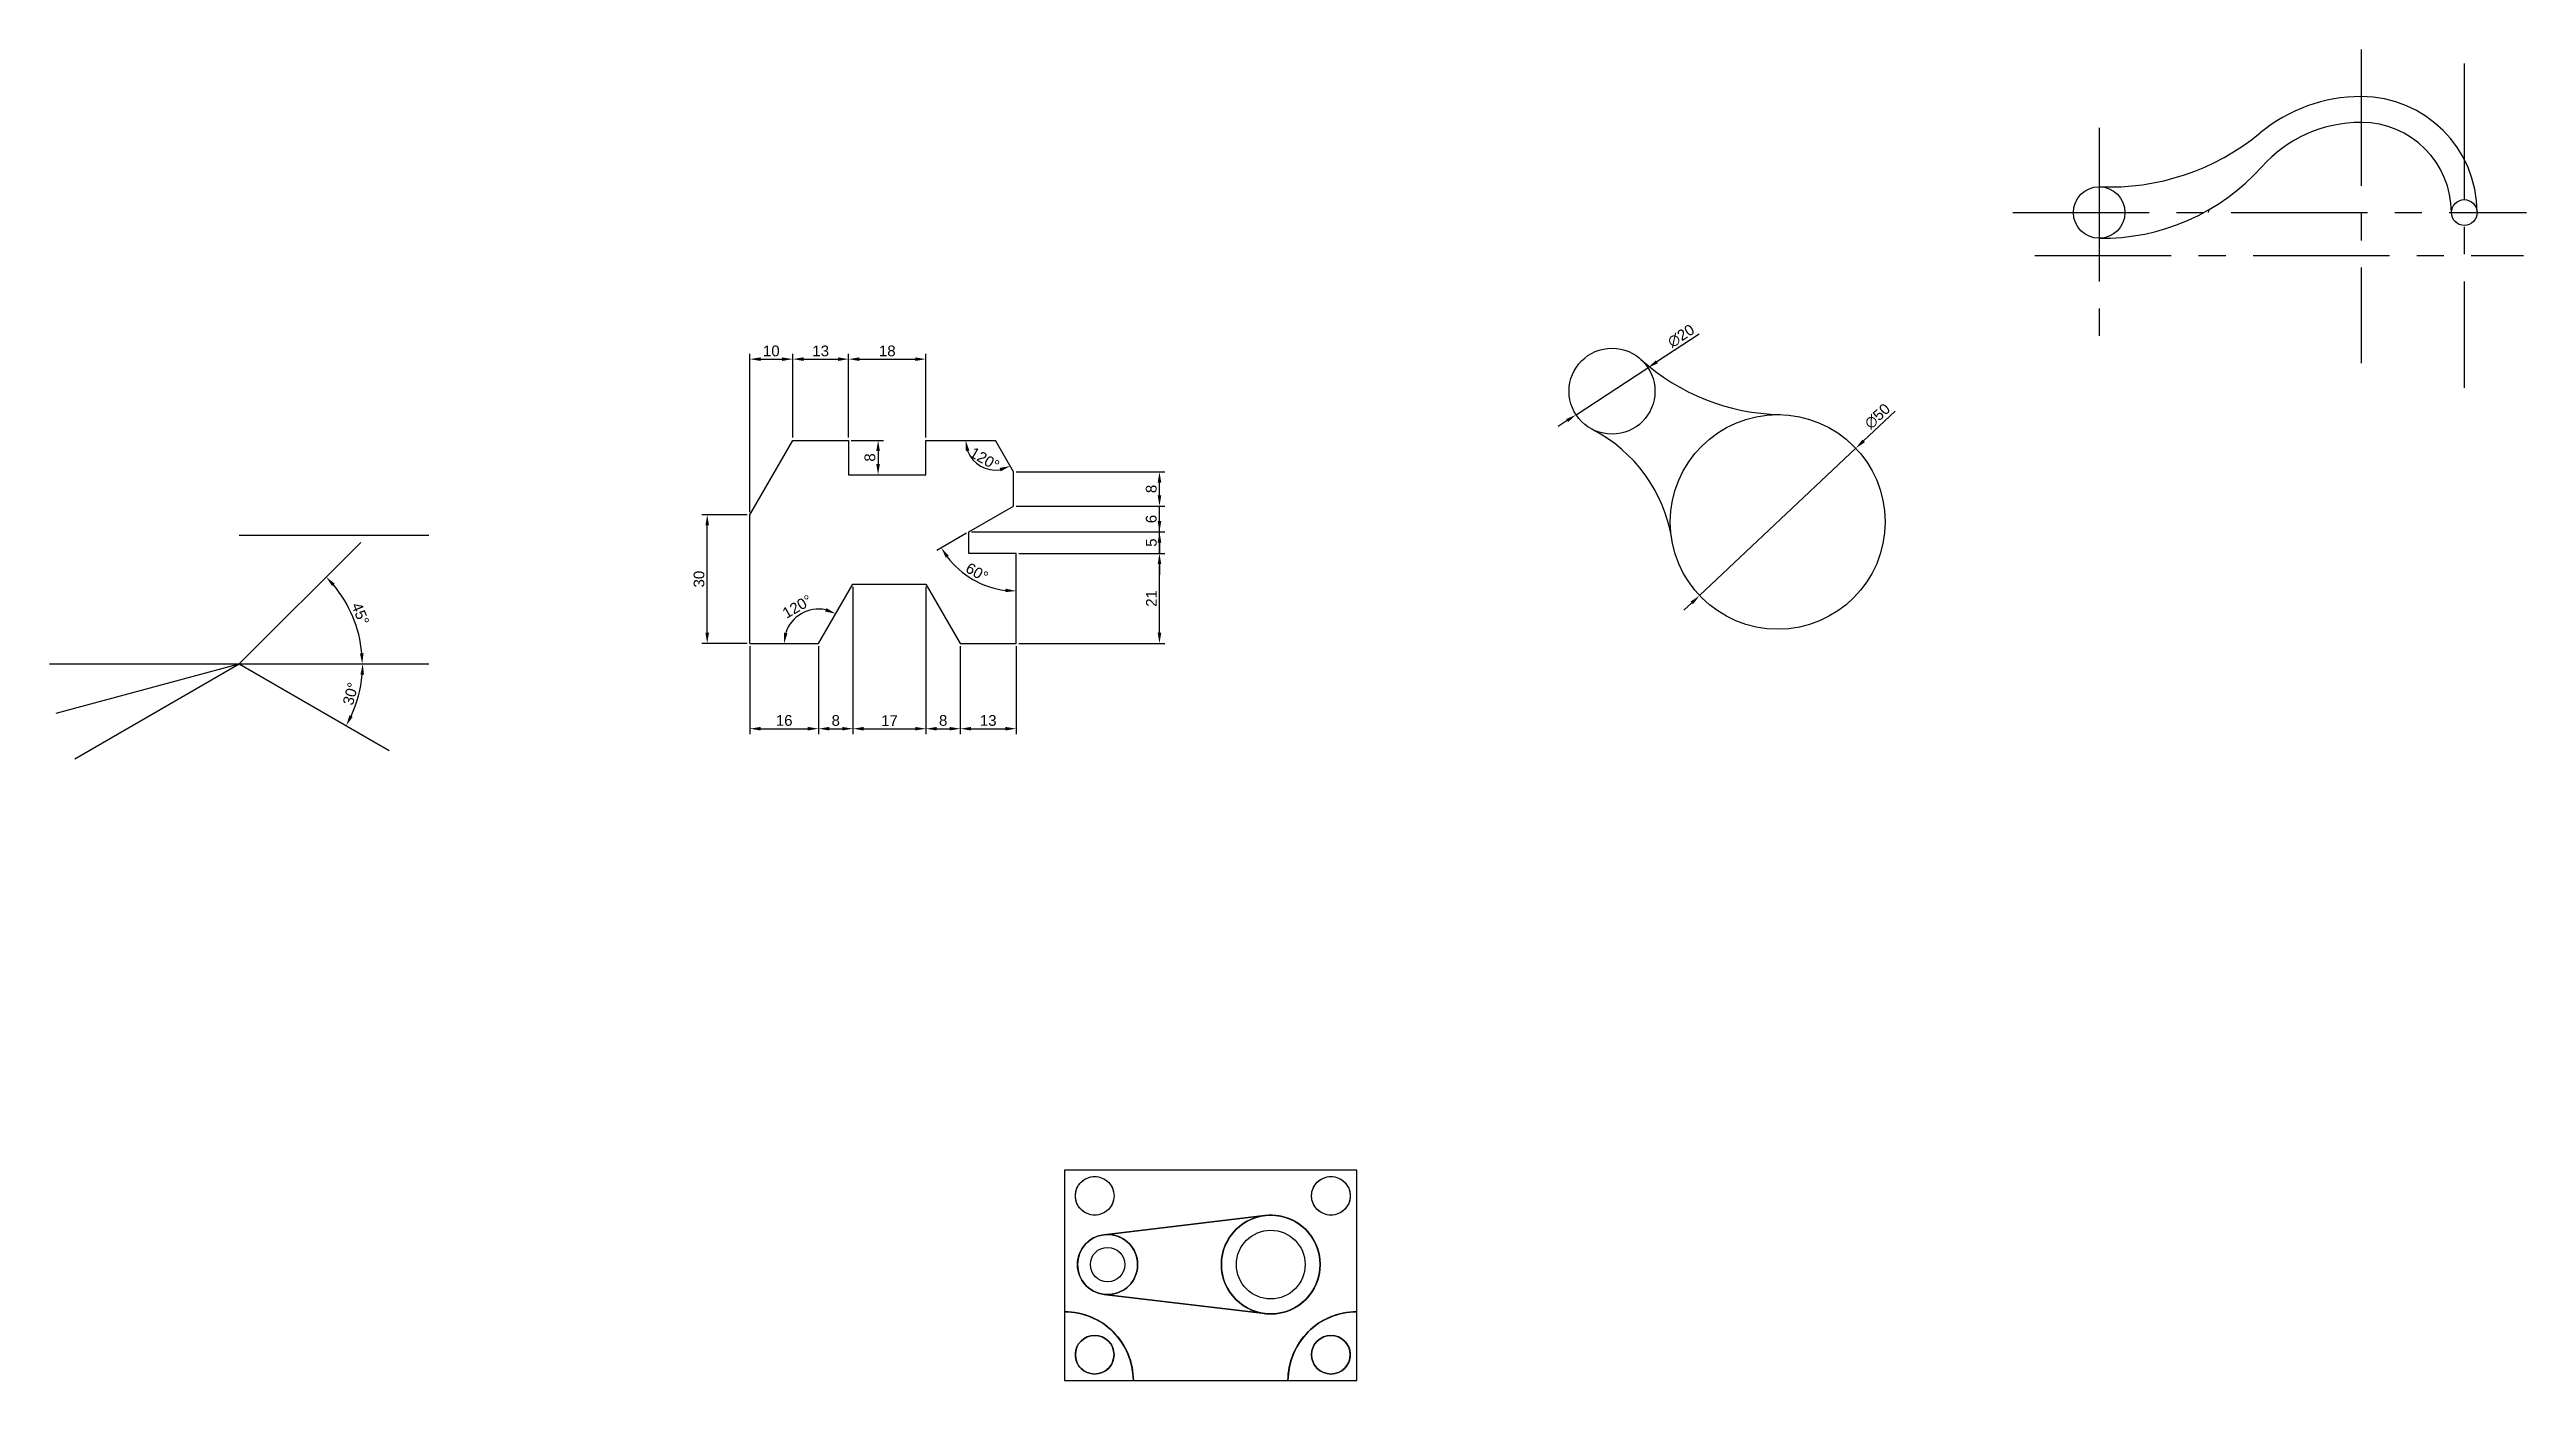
# Model space of a CAD drawing. Header units: millimetres. Extents: x 935 to 3269, y 1719 to 4064.
# Drawn here: x 935 to 1512, y 1719 to 2029 of the extents above; entities outside this region: 2.
import ezdxf

# ---------------------------------------------------------------- set-up
doc = ezdxf.new("R2010")
doc.units = ezdxf.units.MM
doc.linetypes.add('CENTER', pattern=[50.8, 31.75, -6.35, 6.35, -6.35])
doc.linetypes.add('CENTERX2', pattern=[101.6, 63.5, -12.7, 12.7, -12.7])
doc.styles.get("Standard").update_dxf_attribs({"font": 'arial.ttf'})
doc.dimstyles.new('ISO-25', dxfattribs={"dimtxt": 2.5, "dimasz": 2.5, "dimexe": 1.25, "dimexo": 0.625, "dimtad": 1, "dimtxsty": 'Standard', "dimcen": 2.5, "dimadec": 0, "dimazin": 0, "dimtfac": 1, "dimtmove": 0, "dimatfit": 3, "dimfxl": 1, "dimarcsym": 0})

# ---------------------------------------------------------------- blocks, each defined once
blk = doc.blocks.new('*D2')
at = {"color": 0, "lineweight": -2, "transparency": 16777216}
blk.add_arc((979.5, 1885.89), 28.63, 5.00496, 39.99504, dxfattribs=at)
at = {"color": 0, "transparency": 16777216}
for points in [[(1001.13, 1904.01), (1001.74, 1904.57), (999.74, 1906.13)], [(1008.44, 1888.4), (1007.6, 1888.37), (1008.13, 1885.89)]]:
    blk.add_solid(points, dxfattribs=at)
at = {"layer": 'Defpoints', "color": 0, "transparency": 16777216}
for p in [(1007.78, 1914.17), (1007.15, 1893.3), (979.5, 1885.89), (979.5, 1885.89), (1023.66, 1885.89)]:
    blk.add_point(p, dxfattribs=at)
at = {"color": 0, "transparency": 16777216, "insert": (1007.7, 1897.57), "char_height": 2.5, "attachment_point": 5, "rotation": 292.5}
blk.add_mtext('45°', dxfattribs=at)
blk = doc.blocks.new('*D3')
at = {"color": 0, "lineweight": -2, "transparency": 16777216}
blk.add_arc((979.5, 1885.89), 28.74, 334.98502, 355.01498, dxfattribs=at)
at = {"color": 0, "transparency": 16777216}
for points in [[(1007.72, 1883.41), (1008.55, 1883.37), (1008.24, 1885.89)], [(1005.92, 1873.54), (1005.18, 1873.93), (1004.39, 1871.52)]]:
    blk.add_solid(points, dxfattribs=at)
at = {"layer": 'Defpoints', "color": 0, "transparency": 16777216}
for p in [(979.5, 1885.89), (979.5, 1885.89), (1023.66, 1885.89), (1006.51, 1876.06), (1014.43, 1865.72)]:
    blk.add_point(p, dxfattribs=at)
at = {"color": 0, "transparency": 16777216, "insert": (1005.43, 1878.94), "char_height": 2.5, "attachment_point": 5, "rotation": 75}
blk.add_mtext('30°', dxfattribs=at)
blk = doc.blocks.new('*D4')
at = {"color": 0, "lineweight": -2, "transparency": 16777216}
for p, q in [((1098.36, 1890.01), (1098.36, 1869.55)), ((1114.36, 1890.01), (1114.36, 1869.55)), ((1100.86, 1870.8), (1111.86, 1870.8))]:
    blk.add_line(p, q, dxfattribs=at)
at = {"color": 0, "transparency": 16777216}
for points in [[(1100.86, 1871.22), (1100.86, 1870.39), (1098.36, 1870.8)], [(1111.86, 1871.22), (1111.86, 1870.39), (1114.36, 1870.8)]]:
    blk.add_solid(points, dxfattribs=at)
at = {"layer": 'Defpoints', "color": 0, "transparency": 16777216}
for p in [(1098.36, 1890.64), (1114.36, 1890.64), (1114.36, 1870.8)]:
    blk.add_point(p, dxfattribs=at)
at = {"color": 0, "transparency": 16777216, "insert": (1106.36, 1872.71), "char_height": 2.5, "attachment_point": 5}
blk.add_mtext('16', dxfattribs=at)
blk = doc.blocks.new('*D5')
at = {"color": 0, "lineweight": -2, "transparency": 16777216}
for p, q in [((1122.36, 1903.87), (1122.36, 1869.55)), ((1114.36, 1890.01), (1114.36, 1869.55)), ((1116.86, 1870.8), (1119.86, 1870.8))]:
    blk.add_line(p, q, dxfattribs=at)
at = {"color": 0, "transparency": 16777216}
for points in [[(1116.86, 1871.22), (1116.86, 1870.39), (1114.36, 1870.8)], [(1119.86, 1871.22), (1119.86, 1870.39), (1122.36, 1870.8)]]:
    blk.add_solid(points, dxfattribs=at)
at = {"layer": 'Defpoints', "color": 0, "transparency": 16777216}
for p in [(1122.36, 1904.5), (1114.36, 1890.64), (1122.36, 1870.8)]:
    blk.add_point(p, dxfattribs=at)
at = {"color": 0, "transparency": 16777216, "insert": (1118.36, 1872.71), "char_height": 2.5, "attachment_point": 5}
blk.add_mtext('8', dxfattribs=at)
blk = doc.blocks.new('*D6')
at = {"color": 0, "lineweight": -2, "transparency": 16777216}
for p, q in [((1122.36, 1903.87), (1122.36, 1869.55)), ((1139.36, 1903.87), (1139.36, 1869.55)), ((1124.86, 1870.8), (1136.86, 1870.8))]:
    blk.add_line(p, q, dxfattribs=at)
at = {"color": 0, "transparency": 16777216}
for points in [[(1124.86, 1871.22), (1124.86, 1870.39), (1122.36, 1870.8)], [(1136.86, 1871.22), (1136.86, 1870.39), (1139.36, 1870.8)]]:
    blk.add_solid(points, dxfattribs=at)
at = {"layer": 'Defpoints', "color": 0, "transparency": 16777216}
for p in [(1122.36, 1904.5), (1139.36, 1904.5), (1139.36, 1870.8)]:
    blk.add_point(p, dxfattribs=at)
at = {"color": 0, "transparency": 16777216, "insert": (1130.86, 1872.68), "char_height": 2.5, "attachment_point": 5}
blk.add_mtext('17', dxfattribs=at)
blk = doc.blocks.new('*D7')
at = {"color": 0, "lineweight": -2, "transparency": 16777216}
for p, q in [((1139.36, 1903.87), (1139.36, 1869.55)), ((1147.36, 1890.01), (1147.36, 1869.55)), ((1141.86, 1870.8), (1144.86, 1870.8))]:
    blk.add_line(p, q, dxfattribs=at)
at = {"color": 0, "transparency": 16777216}
for points in [[(1141.86, 1871.22), (1141.86, 1870.39), (1139.36, 1870.8)], [(1144.86, 1871.22), (1144.86, 1870.39), (1147.36, 1870.8)]]:
    blk.add_solid(points, dxfattribs=at)
at = {"layer": 'Defpoints', "color": 0, "transparency": 16777216}
for p in [(1139.36, 1904.5), (1147.36, 1890.64), (1147.36, 1870.8)]:
    blk.add_point(p, dxfattribs=at)
at = {"color": 0, "transparency": 16777216, "insert": (1143.36, 1872.71), "char_height": 2.5, "attachment_point": 5}
blk.add_mtext('8', dxfattribs=at)
blk = doc.blocks.new('*D8')
at = {"color": 0, "lineweight": -2, "transparency": 16777216}
for p, q in [((1147.36, 1890.01), (1147.36, 1869.55)), ((1160.36, 1890.01), (1160.36, 1869.55)), ((1149.86, 1870.8), (1157.86, 1870.8))]:
    blk.add_line(p, q, dxfattribs=at)
at = {"color": 0, "transparency": 16777216}
for points in [[(1149.86, 1871.22), (1149.86, 1870.39), (1147.36, 1870.8)], [(1157.86, 1871.22), (1157.86, 1870.39), (1160.36, 1870.8)]]:
    blk.add_solid(points, dxfattribs=at)
at = {"layer": 'Defpoints', "color": 0, "transparency": 16777216}
for p in [(1147.36, 1890.64), (1160.36, 1890.64), (1160.36, 1870.8)]:
    blk.add_point(p, dxfattribs=at)
at = {"color": 0, "transparency": 16777216, "insert": (1153.86, 1872.71), "char_height": 2.5, "attachment_point": 5}
blk.add_mtext('13', dxfattribs=at)
blk = doc.blocks.new('*D9')
at = {"color": 0, "lineweight": -2, "transparency": 16777216}
for p, q in [((1160.99, 1911.64), (1194.97, 1911.64)), ((1193.72, 1893.14), (1193.72, 1909.14)), ((1160.99, 1890.64), (1194.97, 1890.64))]:
    blk.add_line(p, q, dxfattribs=at)
at = {"color": 0, "transparency": 16777216}
for points in [[(1193.31, 1909.14), (1194.14, 1909.14), (1193.72, 1911.64)], [(1193.31, 1893.14), (1194.14, 1893.14), (1193.72, 1890.64)]]:
    blk.add_solid(points, dxfattribs=at)
at = {"layer": 'Defpoints', "color": 0, "transparency": 16777216}
for p in [(1160.36, 1911.64), (1193.72, 1911.64), (1160.36, 1890.64)]:
    blk.add_point(p, dxfattribs=at)
at = {"color": 0, "transparency": 16777216, "insert": (1191.84, 1901.14), "char_height": 2.5, "attachment_point": 5, "rotation": 90}
blk.add_mtext('21', dxfattribs=at)
blk = doc.blocks.new('*D10')
at = {"color": 0, "lineweight": -2, "transparency": 16777216}
for p, q in [((1193.72, 1919.14), (1193.72, 1921.64)), ((1149.99, 1916.64), (1194.97, 1916.64)), ((1193.72, 1911.64), (1193.72, 1916.64)), ((1160.99, 1911.64), (1194.97, 1911.64)), ((1193.72, 1909.14), (1193.72, 1906.64))]:
    blk.add_line(p, q, dxfattribs=at)
at = {"color": 0, "transparency": 16777216}
for points in [[(1193.31, 1919.14), (1194.14, 1919.14), (1193.72, 1916.64)], [(1193.31, 1909.14), (1194.14, 1909.14), (1193.72, 1911.64)]]:
    blk.add_solid(points, dxfattribs=at)
at = {"layer": 'Defpoints', "color": 0, "transparency": 16777216}
for p in [(1149.36, 1916.64), (1193.72, 1916.64), (1160.36, 1911.64)]:
    blk.add_point(p, dxfattribs=at)
at = {"color": 0, "transparency": 16777216, "insert": (1191.83, 1914.14), "char_height": 2.5, "attachment_point": 5, "rotation": 90}
blk.add_mtext('5', dxfattribs=at)
blk = doc.blocks.new('*D11')
at = {"color": 0, "lineweight": -2, "transparency": 16777216}
for p, q in [((1193.72, 1925.14), (1193.72, 1927.64)), ((1160.38, 1922.64), (1194.97, 1922.64)), ((1193.72, 1916.64), (1193.72, 1922.64)), ((1149.99, 1916.64), (1194.97, 1916.64)), ((1193.72, 1914.14), (1193.72, 1911.64))]:
    blk.add_line(p, q, dxfattribs=at)
at = {"color": 0, "transparency": 16777216}
for points in [[(1193.31, 1925.14), (1194.14, 1925.14), (1193.72, 1922.64)], [(1193.31, 1914.14), (1194.14, 1914.14), (1193.72, 1916.64)]]:
    blk.add_solid(points, dxfattribs=at)
at = {"layer": 'Defpoints', "color": 0, "transparency": 16777216}
for p in [(1159.75, 1922.64), (1193.72, 1922.64), (1149.36, 1916.64)]:
    blk.add_point(p, dxfattribs=at)
at = {"color": 0, "transparency": 16777216, "insert": (1191.82, 1919.64), "char_height": 2.5, "attachment_point": 5, "rotation": 90}
blk.add_mtext('6', dxfattribs=at)
blk = doc.blocks.new('*D12')
at = {"color": 0, "lineweight": -2, "transparency": 16777216}
for p, q in [((1160.38, 1930.64), (1194.97, 1930.64)), ((1193.72, 1925.14), (1193.72, 1928.14)), ((1160.38, 1922.64), (1194.97, 1922.64))]:
    blk.add_line(p, q, dxfattribs=at)
at = {"color": 0, "transparency": 16777216}
for points in [[(1193.31, 1928.14), (1194.14, 1928.14), (1193.72, 1930.64)], [(1193.31, 1925.14), (1194.14, 1925.14), (1193.72, 1922.64)]]:
    blk.add_solid(points, dxfattribs=at)
at = {"layer": 'Defpoints', "color": 0, "transparency": 16777216}
for p in [(1159.75, 1930.64), (1193.72, 1930.64), (1159.75, 1922.64)]:
    blk.add_point(p, dxfattribs=at)
at = {"color": 0, "transparency": 16777216, "insert": (1191.82, 1926.64), "char_height": 2.5, "attachment_point": 5, "rotation": 90}
blk.add_mtext('8', dxfattribs=at)
blk = doc.blocks.new('*D14')
at = {"color": 0, "lineweight": -2, "transparency": 16777216}
for p, q in [((1098.36, 1921.26), (1098.36, 1958.12)), ((1100.86, 1956.87), (1105.86, 1956.87)), ((1108.36, 1938.59), (1108.36, 1958.12))]:
    blk.add_line(p, q, dxfattribs=at)
at = {"color": 0, "transparency": 16777216}
for points in [[(1100.86, 1957.28), (1100.86, 1956.45), (1098.36, 1956.87)], [(1105.86, 1957.28), (1105.86, 1956.45), (1108.36, 1956.87)]]:
    blk.add_solid(points, dxfattribs=at)
at = {"layer": 'Defpoints', "color": 0, "transparency": 16777216}
for p in [(1108.36, 1956.87), (1108.36, 1937.96), (1098.36, 1920.64)]:
    blk.add_point(p, dxfattribs=at)
at = {"color": 0, "transparency": 16777216, "insert": (1103.36, 1958.77), "char_height": 2.5, "attachment_point": 5}
blk.add_mtext('10', dxfattribs=at)
blk = doc.blocks.new('*D15')
at = {"color": 0, "lineweight": -2, "transparency": 16777216}
for p, q in [((1108.36, 1938.59), (1108.36, 1958.12)), ((1110.86, 1956.87), (1118.86, 1956.87)), ((1121.36, 1938.59), (1121.36, 1958.12))]:
    blk.add_line(p, q, dxfattribs=at)
at = {"color": 0, "transparency": 16777216}
for points in [[(1110.86, 1957.28), (1110.86, 1956.45), (1108.36, 1956.87)], [(1118.86, 1957.28), (1118.86, 1956.45), (1121.36, 1956.87)]]:
    blk.add_solid(points, dxfattribs=at)
at = {"layer": 'Defpoints', "color": 0, "transparency": 16777216}
for p in [(1121.36, 1956.87), (1108.36, 1937.96), (1121.36, 1937.96)]:
    blk.add_point(p, dxfattribs=at)
at = {"color": 0, "transparency": 16777216, "insert": (1114.86, 1958.77), "char_height": 2.5, "attachment_point": 5}
blk.add_mtext('13', dxfattribs=at)
blk = doc.blocks.new('*D16')
at = {"color": 0, "lineweight": -2, "transparency": 16777216}
for p, q in [((1121.36, 1938.59), (1121.36, 1958.12)), ((1123.86, 1956.87), (1136.86, 1956.87)), ((1139.36, 1938.59), (1139.36, 1958.12))]:
    blk.add_line(p, q, dxfattribs=at)
at = {"color": 0, "transparency": 16777216}
for points in [[(1123.86, 1957.28), (1123.86, 1956.45), (1121.36, 1956.87)], [(1136.86, 1957.28), (1136.86, 1956.45), (1139.36, 1956.87)]]:
    blk.add_solid(points, dxfattribs=at)
at = {"layer": 'Defpoints', "color": 0, "transparency": 16777216}
for p in [(1139.36, 1956.87), (1121.36, 1937.96), (1139.36, 1937.96)]:
    blk.add_point(p, dxfattribs=at)
at = {"color": 0, "transparency": 16777216, "insert": (1130.36, 1958.77), "char_height": 2.5, "attachment_point": 5}
blk.add_mtext('18', dxfattribs=at)
blk = doc.blocks.new('*D17')
at = {"color": 0, "lineweight": -2, "transparency": 16777216}
for p, q in [((1097.74, 1920.64), (1087.19, 1920.64)), ((1088.44, 1893.14), (1088.44, 1918.14)), ((1097.74, 1890.64), (1087.19, 1890.64))]:
    blk.add_line(p, q, dxfattribs=at)
at = {"color": 0, "transparency": 16777216}
for points in [[(1088.03, 1918.14), (1088.86, 1918.14), (1088.44, 1920.64)], [(1088.03, 1893.14), (1088.86, 1893.14), (1088.44, 1890.64)]]:
    blk.add_solid(points, dxfattribs=at)
at = {"layer": 'Defpoints', "color": 0, "transparency": 16777216}
for p in [(1088.44, 1920.64), (1098.36, 1920.64), (1098.36, 1890.64)]:
    blk.add_point(p, dxfattribs=at)
at = {"color": 0, "transparency": 16777216, "insert": (1086.54, 1905.64), "char_height": 2.5, "attachment_point": 5, "rotation": 90}
blk.add_mtext('30', dxfattribs=at)
blk = doc.blocks.new('*D18')
at = {"color": 0, "lineweight": -2, "transparency": 16777216}
for p, q in [((1121.99, 1937.96), (1129.47, 1937.96)), ((1128.22, 1935.46), (1128.22, 1932.46)), ((1121.99, 1929.96), (1129.47, 1929.96))]:
    blk.add_line(p, q, dxfattribs=at)
at = {"color": 0, "transparency": 16777216}
for points in [[(1127.8, 1935.46), (1128.64, 1935.46), (1128.22, 1937.96)], [(1127.8, 1932.46), (1128.64, 1932.46), (1128.22, 1929.96)]]:
    blk.add_solid(points, dxfattribs=at)
at = {"layer": 'Defpoints', "color": 0, "transparency": 16777216}
for p in [(1121.36, 1937.96), (1121.36, 1929.96), (1128.22, 1929.96)]:
    blk.add_point(p, dxfattribs=at)
at = {"color": 0, "transparency": 16777216, "insert": (1126.32, 1933.96), "char_height": 2.5, "attachment_point": 5, "rotation": 90}
blk.add_mtext('8', dxfattribs=at)
blk = doc.blocks.new('*D19')
at = {"color": 0, "lineweight": -2, "transparency": 16777216}
blk.add_arc((1114.36, 1890.64), 8.03, 77.91232, 162.08768, dxfattribs=at)
at = {"color": 0, "transparency": 16777216}
for points in [[(1116.19, 1898.88), (1115.89, 1898.1), (1118.38, 1897.59)], [(1107.13, 1893.04), (1106.31, 1893.17), (1106.33, 1890.64)]]:
    blk.add_solid(points, dxfattribs=at)
at = {"layer": 'Defpoints', "color": 0, "transparency": 16777216}
for p in [(1122.36, 1904.5), (1112.97, 1898.55), (1098.36, 1890.64), (1114.36, 1890.64), (1114.36, 1890.64)]:
    blk.add_point(p, dxfattribs=at)
at = {"color": 0, "transparency": 16777216, "insert": (1109.4, 1899.24), "char_height": 2.5, "attachment_point": 5, "rotation": 30}
blk.add_mtext('120°', dxfattribs=at)
blk = doc.blocks.new('*D20')
at = {"color": 0, "lineweight": -2, "transparency": 16777216}
blk.add_line((1148.82, 1916.33), (1141.86, 1912.31), dxfattribs=at)
blk.add_arc((1160.36, 1922.99), 20.12, 217.1249, 262.8751, dxfattribs=at)
at = {"color": 0, "transparency": 16777216}
for points in [[(1143.97, 1910.62), (1144.67, 1911.08), (1142.94, 1912.93)], [(1157.89, 1903.44), (1157.84, 1902.61), (1160.36, 1902.87)]]:
    blk.add_solid(points, dxfattribs=at)
at = {"layer": 'Defpoints', "color": 0, "transparency": 16777216}
for p in [(1159.75, 1922.64), (1149.36, 1916.64), (1160.36, 1911.64), (1147.43, 1907.58), (1160.36, 1890.64)]:
    blk.add_point(p, dxfattribs=at)
at = {"color": 0, "transparency": 16777216, "insert": (1151.25, 1907.22), "char_height": 2.5, "attachment_point": 5, "rotation": 330}
blk.add_mtext('60°', dxfattribs=at)
blk = doc.blocks.new('*D21')
at = {"color": 0, "lineweight": -2, "transparency": 16777216}
blk.add_arc((1155.53, 1937.96), 6.92, 200.82746, 279.17254, dxfattribs=at)
at = {"color": 0, "transparency": 16777216}
for points in [[(1148.65, 1935.43), (1149.47, 1935.58), (1148.61, 1937.96)], [(1156.49, 1931.53), (1156.77, 1930.74), (1158.98, 1931.97)]]:
    blk.add_solid(points, dxfattribs=at)
at = {"layer": 'Defpoints', "color": 0, "transparency": 16777216}
for p in [(1139.36, 1937.96), (1155.53, 1937.96), (1155.53, 1937.96), (1150.23, 1933.52), (1159.75, 1930.64)]:
    blk.add_point(p, dxfattribs=at)
at = {"color": 0, "transparency": 16777216, "insert": (1153.02, 1933.62), "char_height": 2.5, "attachment_point": 5, "rotation": 330}
blk.add_mtext('120°', dxfattribs=at)
blk = doc.blocks.new('*D22')
at = {"color": 0, "lineweight": -2, "transparency": 16777216}
for p, q in [((1319.39, 1962.7), (1309.53, 1956.25)), ((1290.71, 1943.93), (1307.44, 1954.88)), ((1288.61, 1942.56), (1286.52, 1941.19))]:
    blk.add_line(p, q, dxfattribs=at)
at = {"color": 0, "transparency": 16777216}
for points in [[(1309.3, 1956.6), (1309.76, 1955.9), (1307.44, 1954.88)], [(1288.39, 1942.9), (1288.84, 1942.21), (1290.71, 1943.93)]]:
    blk.add_solid(points, dxfattribs=at)
at = {"layer": 'Defpoints', "color": 0, "transparency": 16777216}
for p in [(1307.44, 1954.88), (1290.71, 1943.93)]:
    blk.add_point(p, dxfattribs=at)
at = {"color": 0, "transparency": 16777216, "insert": (1315.15, 1962.28), "char_height": 2.5, "attachment_point": 5, "rotation": 33.20436}
blk.add_mtext('∅20', dxfattribs=at)
blk = doc.blocks.new('*D23')
at = {"color": 0, "lineweight": -2, "transparency": 16777216}
for p, q in [((1364.96, 1944.72), (1357.65, 1937.83)), ((1319.46, 1901.81), (1355.83, 1936.12)), ((1317.64, 1900.09), (1315.83, 1898.38))]:
    blk.add_line(p, q, dxfattribs=at)
at = {"color": 0, "transparency": 16777216}
for points in [[(1357.37, 1938.13), (1357.94, 1937.53), (1355.83, 1936.12)], [(1317.36, 1900.39), (1317.93, 1899.79), (1319.46, 1901.81)]]:
    blk.add_solid(points, dxfattribs=at)
at = {"layer": 'Defpoints', "color": 0, "transparency": 16777216}
for p in [(1355.83, 1936.12), (1319.46, 1901.81)]:
    blk.add_point(p, dxfattribs=at)
at = {"color": 0, "transparency": 16777216, "insert": (1360.86, 1943.57), "char_height": 2.5, "attachment_point": 5, "rotation": 43.32902}
blk.add_mtext('∅50', dxfattribs=at)

msp = doc.modelspace()

# ---------------------------------------------------------------- linework, layer by layer
at = {"color": 2, "true_color": 0xf1eb1f}
for p, q in [((2824.956, 4063.893), (2824.956, 3742.503)), ((2787.078, 3916.842), (3268.791, 3916.842))]:
    msp.add_line(p, q, dxfattribs=at)
at = {"color": 2, "linetype": 'CENTER', "true_color": 0xf1eb1f}
for p, q in [((1473.478, 2028.979), (1473.478, 1955.946)), ((1497.478, 2025.754), (1497.478, 1950.156)), ((1412.478, 2010.706), (1412.478, 2006.732)), ((1412.478, 2006.732), (1412.478, 1960.188)), ((1392.378, 1991.012), (1511.949, 1991.012)), ((1397.495, 1981.012), (1511.263, 1981.012))]:
    msp.add_line(p, q, dxfattribs=at)
for p, q in [((1098.361, 1920.64), (1108.361, 1937.96)), ((1108.361, 1937.96), (1121.361, 1937.96)), ((1121.361, 1937.96), (1121.361, 1929.96)), ((1139.361, 1929.96), (1139.361, 1937.96)), ((1139.361, 1937.96), (1155.527, 1937.96)), ((1159.754, 1930.64), (1155.527, 1937.96)), ((1121.361, 1929.96), (1139.361, 1929.96)), ((1159.754, 1922.64), (1159.754, 1930.64)), ((1098.361, 1890.64), (1098.361, 1920.64)), ((1149.361, 1916.64), (1159.754, 1922.64)), ((979.5, 1915.888), (1023.66, 1915.888)), ((1149.361, 1911.64), (1149.361, 1916.64)), ((979.5, 1885.888), (1007.784, 1914.172)), ((1160.361, 1911.64), (1149.361, 1911.64)), ((1160.361, 1890.64), (1160.361, 1911.64)), ((1114.361, 1890.64), (1122.361, 1904.496)), ((1122.361, 1904.496), (1139.361, 1904.496)), ((1139.361, 1904.496), (1147.361, 1890.64)), ((935.34, 1885.888), (979.5, 1885.888)), ((936.845, 1874.459), (979.5, 1885.888)), ((941.257, 1863.808), (979.5, 1885.888)), ((979.5, 1885.888), (1014.429, 1865.722)), ((979.5, 1885.888), (1023.66, 1885.888)), ((1098.361, 1890.64), (1114.361, 1890.64)), ((1147.361, 1890.64), (1160.361, 1890.64))]:
    msp.add_line(p, q)
at = {"color": 7, "linetype": 'CENTERX2', "true_color": 0xffffff}
for p, q in [((1239.64, 1768.011), (1171.64, 1768.011)), ((1171.64, 1768.011), (1171.64, 1719.011)), ((1239.64, 1719.011), (1239.64, 1768.011)), ((1171.64, 1719.011), (1239.64, 1719.011))]:
    msp.add_line(p, q, dxfattribs=at)
at = {"color": 7, "linetype": 'Continuous', "true_color": 0xffffff}
for p, q in [((1180.811, 1752.962), (1218.278, 1757.43)), ((1180.811, 1752.962), (1218.278, 1757.43)), ((1180.811, 1739.06), (1218.278, 1734.592)), ((1218.278, 1734.592), (1180.811, 1739.06))]:
    msp.add_line(p, q, dxfattribs=at)
for points in [[(1239.64, 1768.011), (1171.64, 1768.011), (1171.64, 1735.011, -0.4142136), (1187.64, 1719.011), (1223.64, 1719.011, -0.4142136), (1239.64, 1735.011)], [(1183.14, 1762.011, -1), (1174.14, 1762.011, -1)], [(1238.14, 1762.011, -1), (1229.14, 1762.011, -1)], [(1218.278, 1757.43, -0.449423), (1231.14, 1746.011, -0.449423), (1218.278, 1734.592), (1180.811, 1739.06, -0.3798594), (1174.64, 1746.011, -0.3798594), (1180.811, 1752.962)], [(1188.64, 1746.011, 0.449423), (1180.811, 1752.962, 0.3798594), (1174.64, 1746.011, 1)], [(1208.14, 1746.011, -0.3798594), (1218.278, 1757.43), (1180.811, 1752.962, -0.449423), (1188.64, 1746.011, -0.449423), (1180.811, 1739.06), (1218.278, 1734.592, -0.3798594)], [(1231.14, 1746.011, 1), (1208.14, 1746.011, 1)], [(1227.64, 1746.011, -1), (1211.64, 1746.011, -1)], [(1185.64, 1746.011, -1), (1177.64, 1746.011, -1)], [(1171.64, 1735.011), (1171.64, 1719.011), (1187.64, 1719.011, 0.4142136)], [(1171.64, 1735.011), (1171.64, 1719.011), (1187.64, 1719.011, 0.4142136)], [(1239.64, 1735.011, 0.4142136), (1223.64, 1719.011), (1239.64, 1719.011)], [(1239.64, 1735.011, 0.4142136), (1223.64, 1719.011), (1239.64, 1719.011)], [(1183.14, 1725.011, -1), (1174.14, 1725.011, -1)], [(1174.14, 1725.011, -1), (1183.14, 1725.011, -1)], [(1183.14, 1725.011, 1), (1174.14, 1725.011, 1)], [(1238.14, 1725.011, -1), (1229.14, 1725.011, -1)], [(1229.14, 1725.011, -1), (1238.14, 1725.011, -1)], [(1229.14, 1725.011, 1), (1238.14, 1725.011, 1)]]:
    msp.add_lwpolyline(points, format="xyb", close=True, dxfattribs=at)
at = {"color": 2, "true_color": 0xf1eb1f}
for centre, radius in [((1412.478, 1991.012), 6), ((1497.478, 1991.012), 3)]:
    msp.add_circle(centre, radius, dxfattribs=at)
for centre, radius in [((1299.073, 1949.402), 10), ((1337.648, 1918.961), 25)]:
    msp.add_circle(centre, radius)
at = {"color": 7, "linetype": 'CENTERX2', "true_color": 0xffffff}
for centre in [(1178.64, 1762.011), (1233.64, 1762.011), (1178.64, 1725.011), (1233.64, 1725.011)]:
    msp.add_circle(centre, 4.5, dxfattribs=at)
at = {"color": 7, "linetype": 'Continuous', "true_color": 0xffffff}
for centre, radius in [((1181.64, 1746.011), 7), ((1181.64, 1746.011), 7), ((1219.64, 1746.011), 11.5), ((1219.64, 1746.011), 8), ((1181.64, 1746.011), 4)]:
    msp.add_circle(centre, radius, dxfattribs=at)
at = {"color": 2, "true_color": 0xf1eb1f}
for centre, radius, start, end in [((1473.478, 1981.012), 37, 90, 129.537257), ((1473.478, 1991.012), 27, 0, 90), ((1414.913, 2051.963), 55, 267.46289, 309.537257), ((1473.478, 1981.012), 31, 90, 138.193861), ((1473.478, 1991.012), 21, 0, 90), ((1413.1, 2035.007), 50, 269.18972, 318.193861), ((1473.478, 1981.012), 37, 163.248289, 164.31965)]:
    msp.add_arc(centre, radius, start, end, dxfattribs=at)
for centre, radius, start, end in [((1339.273, 1993.943), 50, 227.932919, 268.758888), ((1278.411, 1909.425), 35, 9.144305, 62.667448)]:
    msp.add_arc(centre, radius, start, end)
at = {"color": 7, "linetype": 'Continuous', "true_color": 0xffffff}
for centre, radius, start, end in [((1181.64, 1746.011), 7, 96.800986, 263.199014), ((1219.64, 1746.011), 11.5, 263.199014, 96.800986), ((1171.64, 1719.011), 16, 0, 90), ((1239.64, 1719.011), 16, 90, 180)]:
    msp.add_arc(centre, radius, start, end, dxfattribs=at)

# ---------------------------------------------------------------- dimensions: what is measured, and where the dimension line sits
dim = msp.add_diameter_dim_2p(p1=(1290.706, 1943.925), p2=(1307.44, 1954.878), dimstyle='ISO-25')
dim.commit()
dim.dimension.update_dxf_attribs({"geometry": '*D22', "text_midpoint": (1316.233, 1960.632), "dimtype": 163})
for base, p1, p2, picture, middle in [((1108.361, 1956.866), (1098.361, 1920.64), (1108.361, 1937.96), '*D14', (1103.361, 1958.767)), ((1121.361, 1956.866), (1108.361, 1937.96), (1121.361, 1937.96), '*D15', (1114.861, 1958.768)), ((1139.361, 1956.866), (1121.361, 1937.96), (1139.361, 1937.96), '*D16', (1130.361, 1958.767)), ((1122.361, 1870.805), (1114.361, 1890.64), (1122.361, 1904.496), '*D5', (1118.361, 1872.706)), ((1139.361, 1870.805), (1122.361, 1904.496), (1139.361, 1904.496), '*D6', (1130.861, 1872.685)), ((1147.361, 1870.805), (1139.361, 1904.496), (1147.361, 1890.64), '*D7', (1143.361, 1872.706)), ((1114.361, 1870.805), (1098.361, 1890.64), (1114.361, 1890.64), '*D4', (1106.361, 1872.706)), ((1160.361, 1870.805), (1147.361, 1890.64), (1160.361, 1890.64), '*D8', (1153.861, 1872.707))]:
    dim = msp.add_linear_dim(base=base, p1=p1, p2=p2, dimstyle='ISO-25')
    dim.commit()
    dim.dimension.update_dxf_attribs({"geometry": picture, "text_midpoint": middle})
dim = msp.add_diameter_dim_2p(p1=(1319.463, 1901.806), p2=(1355.834, 1936.115), dimstyle='ISO-25')
dim.commit()
dim.dimension.update_dxf_attribs({"geometry": '*D23', "text_midpoint": (1360.862, 1943.568)})
for base, p1, p2, angle, picture, middle in [((1128.22, 1929.96), (1121.361, 1937.96), (1121.361, 1929.96), 90, '*D18', (1126.319, 1933.96)), ((1193.725, 1922.64), (1149.361, 1916.64), (1159.754, 1922.64), 270, '*D11', (1191.823, 1919.64)), ((1193.725, 1930.64), (1159.754, 1922.64), (1159.754, 1930.64), 270, '*D12', (1191.823, 1926.64)), ((1088.442, 1920.64), (1098.361, 1890.64), (1098.361, 1920.64), 90, '*D17', (1086.54, 1905.64)), ((1193.725, 1916.64), (1160.361, 1911.64), (1149.361, 1916.64), 270, '*D10', (1191.829, 1914.14)), ((1193.725, 1911.64), (1160.361, 1890.64), (1160.361, 1911.64), 270, '*D9', (1191.845, 1901.14))]:
    dim = msp.add_linear_dim(base=base, p1=p1, p2=p2, angle=angle, dimstyle='ISO-25')
    dim.commit()
    dim.dimension.update_dxf_attribs({"geometry": picture, "text_midpoint": middle})
for base, line1, line2, picture, middle in [((1150.23, 1933.515), ((1159.754, 1930.64), (1155.527, 1937.96)), ((1139.361, 1937.96), (1155.527, 1937.96)), '*D21', (1153.02, 1933.618)), ((1147.43, 1907.58), ((1160.361, 1890.64), (1160.361, 1911.64)), ((1149.361, 1916.64), (1159.754, 1922.64)), '*D20', (1151.254, 1907.215)), ((1007.153, 1893.298), ((979.5, 1885.888), (1023.66, 1885.888)), ((979.5, 1885.888), (1007.784, 1914.172)), '*D2', (1007.701, 1897.569)), ((1112.967, 1898.547), ((1114.361, 1890.64), (1122.361, 1904.496)), ((1098.361, 1890.64), (1114.361, 1890.64)), '*D19', (1109.396, 1899.24)), ((1006.51, 1876.057), ((979.5, 1885.888), (1014.429, 1865.722)), ((979.5, 1885.888), (1023.66, 1885.888)), '*D3', (1005.426, 1878.941))]:
    dim = msp.add_angular_dim_2l(base=base, line1=line1, line2=line2, dimstyle='ISO-25')
    dim.commit()
    dim.dimension.update_dxf_attribs({"geometry": picture, "text_midpoint": middle})

doc.saveas('drawing.dxf')
